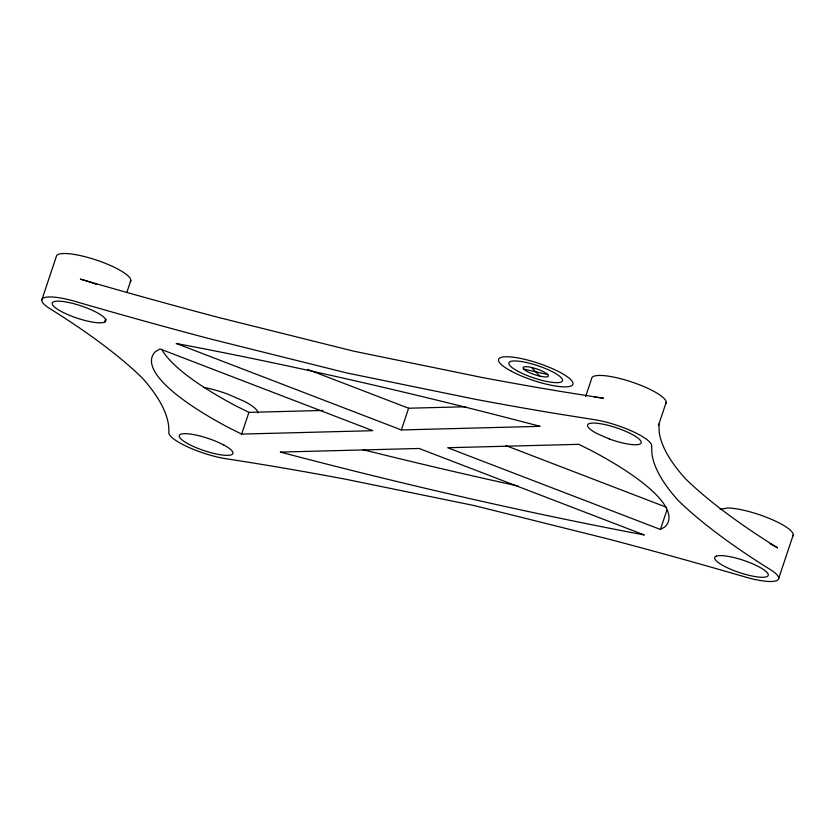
<?xml version="1.0" encoding="UTF-8"?>
<svg xmlns="http://www.w3.org/2000/svg" width="835" height="835" viewBox="0 0 835 835"><rect width="100%" height="100%" fill="white"/><g stroke="black" fill="none" stroke-linecap="round" stroke-linejoin="round"><path stroke-width="1.25" d="M666.184 402.376L658.919 424.086L659.18 431.966A603.705 137.859 18.5 0 0 685.18 478.465A603.705 137.859 18.5 0 0 777.625 547.906A39.193 8.955 18.5 0 0 770.016 543.721M41.75 300.089L56.279 256.669A39.193 8.955 18.5 0 1 97.371 260.395A39.193 8.955 18.5 0 1 130.166 281.875M104.824 321.892L105.627 319.481M104.97 321.819L105.774 319.398M126.795 292.521L130.834 280.456M241.649 434.085L372.807 430.693L160.059 348.967L155.435 351.608A232.725 53.148 18.5 0 0 227.955 427.269L241.649 434.085L248.913 412.375L322.936 410.455M401.353 429.952L540.12 426.341A1551.9 354.374 18.5 0 0 176.227 343.467L401.353 429.952L408.618 408.231L465.68 406.749M585.585 396.677L591.639 378.589A39.193 8.955 18.5 0 1 632.721 382.326A39.193 8.955 18.5 0 1 665.526 403.796M660.422 529.453L665.036 526.812A232.725 53.148 18.5 0 0 592.474 451.14L578.791 444.324L447.654 447.737L660.422 529.453L666.873 510.154M778.721 578.331L793.25 534.911M720.146 509.246L727.786 507.962A39.193 8.955 18.5 0 1 772.239 519.673A39.193 8.955 18.5 0 1 792.582 536.331M523.764 369.08L547.708 374.539M307.614 369.435L408.618 408.231M505.989 445.639L666.466 507.273M248.913 412.375L235.23 405.559A232.725 53.148 18.5 0 1 162.063 349.896M531.582 367.473A13.329 3.048 18.5 0 1 548.188 376.334A13.329 3.048 18.5 0 1 527.438 371.617A13.329 3.048 18.5 0 1 531.582 367.473L539.89 376.136M203.615 387.356A39.193 8.955 18.5 0 1 227.652 394.068L245.01 401.666A39.193 8.955 18.5 0 1 257.89 412.991M517.794 485.96A1551.962 354.395 18.5 0 1 362.839 449.658M96.484 284.432A39.193 8.955 18.5 0 0 80.379 279.12A1378.762 314.837 18.5 0 0 218.666 317.488L353.967 351.232L482.087 377.483A1378.762 314.837 18.5 0 0 563.855 391.949L603.496 398.253A39.193 8.955 18.5 0 0 594.541 397.189M658.919 424.086A39.193 8.955 18.5 0 1 658.262 425.516M651.655 445.806L651.916 453.676A603.705 137.859 18.5 0 0 677.916 500.175A603.705 137.859 18.5 0 0 770.361 569.616A39.193 8.955 18.5 0 1 747.356 577.601A1378.762 314.837 18.5 0 0 609.07 539.222L473.769 505.478L345.648 479.238A1378.762 314.837 18.5 0 0 224.239 458.457A39.193 8.955 18.5 0 1 168.816 432.624A616.345 140.739 18.5 0 0 142.555 378.255A603.705 137.859 18.5 0 0 50.11 308.804A39.193 8.955 18.5 0 1 73.115 300.83A1378.762 314.837 18.5 0 0 211.401 339.208L346.702 372.942L474.812 399.193A1378.762 314.837 18.5 0 0 556.59 413.669L596.232 419.963A39.193 8.955 18.5 0 1 651.655 445.806M105.387 321.579L104.104 322.31A28.223 6.44 18.5 0 1 59.222 310.317A28.223 6.44 18.5 0 1 71.716 303.168A28.223 6.44 18.5 0 1 105.387 321.579M716.367 556.12L715.084 556.851A28.223 6.44 18.5 0 0 748.755 575.263A28.223 6.44 18.5 0 0 761.249 568.113A28.223 6.44 18.5 0 0 716.367 556.12M419.118 448.478L280.351 452.079A1551.962 354.395 18.5 0 0 644.244 534.953L419.118 448.478M609.32 438.97L596.816 433.49A28.223 6.44 18.5 0 1 601.315 423.867A28.223 6.44 18.5 0 1 640.883 441.193A28.223 6.44 18.5 0 1 609.32 438.97M223.655 444.93L219.855 443.041A28.223 6.44 18.5 0 0 179.316 435.578A28.223 6.44 18.5 0 0 216.349 454.01A28.223 6.44 18.5 0 0 223.655 444.93M518.17 371.398A28.223 6.44 18.5 0 0 562.091 381.397A28.223 6.44 18.5 0 0 526.937 362.63A28.223 6.44 18.5 0 0 518.17 371.398M511.344 371.231A39.193 8.955 18.5 0 0 572.351 385.123A39.193 8.955 18.5 0 0 523.514 359.06A39.193 8.955 18.5 0 0 511.344 371.231"/></g></svg>
